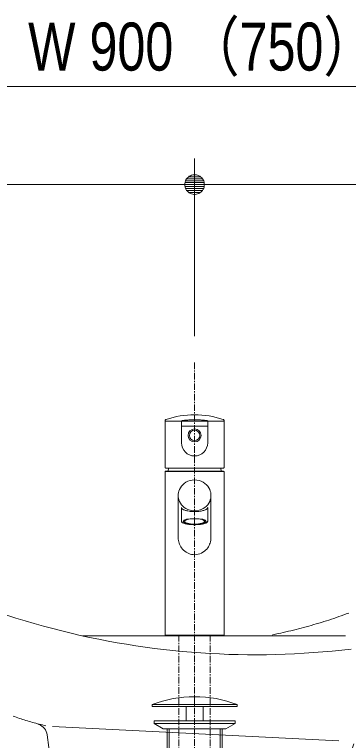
# Model space of a CAD drawing. Units: millimetres, scale not verified. Extents: x -6062 to 6062, y -3045 to 3045.
# Drawn here: x 350 to 605, y -1365 to -810 of the extents above; entities that cross this region are included whole.
import ezdxf
from ezdxf.enums import TextEntityAlignment as Align

# ---------------------------------------------------------------- set-up
doc = ezdxf.new("R2010")
doc.units = ezdxf.units.MM
doc.header["$LTSCALE"] = 20
doc.linetypes.add('CHAIN1', pattern=[8, 5, -1, 1, -1])
for name, color, linetype, lineweight in [('0-1_4給排水', 7, 'Continuous', 9), ('0-3_0', 7, 'Continuous', 9), ('0-4_2寸法-1', 7, 'Continuous', 9), ('0-6_5ボウル・キャビネット', 7, 'Continuous', 9)]:
    doc.layers.add(name, color=color, linetype=linetype, lineweight=lineweight)
doc.styles.add('ＭＳ Ｐゴシック', font='')
doc.styles.get('ＭＳ Ｐゴシック').set_extended_font_data('MS PGothic')

# ---------------------------------------------------------------- blocks, each defined once
blk = doc.blocks.new('グループ-6')
at = {"layer": '0-1_4給排水', "linetype": 'CHAIN1'}
blk.add_line((45500, -21520), (45500, -42300), dxfattribs=at)
at = {"layer": '0-1_4給排水'}
for p, q in [((45080, -27120), (45080, -27600)), ((45110, -27120), (45110, -27600)), ((45890, -27120), (45890, -27600)), ((45920, -27120), (45920, -27600))]:
    blk.add_line(p, q, dxfattribs=at)
for points in [[(44850, -26750), (46150, -26750), (46150, -26780), (44850, -26780)], [(45370, -26780), (45630, -26780), (45630, -27000), (45370, -27000)], [(44880, -27000), (46120, -27000), (46120, -27040), (44880, -27040)], [(45018.7, -27120), (44880, -27040), (46120, -27040), (45979.8, -27120)]]:
    blk.add_lwpolyline(points, close=True, dxfattribs=at)
blk.add_arc((45500, -28450.4), 1820.4, 69.08018, 110.91982, dxfattribs=at)
blk = doc.blocks.new('_Dot')
at = {"layer": '0-3_0'}
for p, q in [((-10, 0), (-20, 0)), ((9.78, 2), (-9.78, 2)), ((7.99, 6), (-7.99, 6)), ((9.16, -3.98), (-9.16, -3.98)), ((6, -7.98), (-6, -7.98))]:
    blk.add_line(p, q, dxfattribs=at)
for points in [[(10, 0), (9.92, 1.25), (9.69, 2.49), (9.3, 3.68), (8.76, 4.82), (8.09, 5.88), (7.29, 6.85), (6.37, 7.71), (5.36, 8.44), (4.26, 9.05), (3.09, 9.51), (1.87, 9.82), (0.63, 9.98), (-0.63, 9.98), (-1.87, 9.82), (-3.09, 9.51), (-4.26, 9.05), (-5.36, 8.44), (-6.37, 7.71), (-7.29, 6.85), (-8.09, 5.88), (-8.76, 4.82), (-9.3, 3.68), (-9.69, 2.49), (-9.92, 1.25), (-10, 0), (0, 0)], [(-10, 0), (-9.92, -1.25), (-9.69, -2.49), (-9.3, -3.68), (-8.76, -4.82), (-8.09, -5.88), (-7.29, -6.85), (-6.37, -7.71), (-5.36, -8.44), (-4.26, -9.05), (-3.09, -9.51), (-1.87, -9.82), (-0.63, -9.98), (0.63, -9.98), (1.87, -9.82), (3.09, -9.51), (4.26, -9.05), (5.36, -8.44), (6.37, -7.71), (7.29, -6.85), (8.09, -5.88), (8.76, -4.82), (9.3, -3.68), (9.69, -2.49), (9.92, -1.25), (10, 0), (0, 0)]]:
    blk.add_lwpolyline(points, close=True, dxfattribs=at)
blk = doc.blocks.new('グループ-25')
at = {"layer": '0-6_5ボウル・キャビネット'}
for p, q in [((47806.2, -25700), (43787.1, -25700)), ((43325.6, -27084.8), (47705.6, -27306.7))]:
    blk.add_line(p, q, dxfattribs=at)
for points in [[(44459.1, -25829.3), (44317.5, -25805.2), (44176, -25779.5), (44034.7, -25752.1), (43893.4, -25723), (43752.3, -25692.2), (43611.4, -25659.8), (43470.5, -25625.6), (43329.8, -25589.8), (43189.1, -25552.3), (43048.7, -25513.1), (42908.3, -25472.2), (42768.1, -25429.7), (42628, -25385.5)], [(47857.3, -25351.5), (47819.5, -25365.5), (47781.7, -25379.3), (47743.8, -25392.8), (47705.8, -25406.2), (47667.8, -25419.3), (47629.7, -25432.3), (47591.5, -25445), (47553.3, -25457.6), (47515, -25470), (47476.6, -25482.1), (47438.2, -25494.1), (47399.8, -25505.8), (47361.3, -25517.3), (47322.7, -25528.7), (47284.1, -25539.8), (47245.4, -25550.7), (47206.6, -25561.5), (47167.9, -25572), (47129, -25582.3), (47090.1, -25592.4), (47051.2, -25602.3), (47012.2, -25612), (46973.2, -25621.5), (46934.1, -25630.8), (46895, -25639.9), (46855.9, -25648.8), (46816.7, -25657.4), (46777.4, -25665.9), (46738.1, -25674.2), (46698.8, -25682.2), (46689.3, -25684.1)], [(47895.2, -25901.6), (47750.6, -25918), (47606.1, -25932.6), (47461.8, -25945.6), (47317.5, -25956.9), (47173.4, -25966.5), (47029.5, -25974.4), (46885.6, -25980.6), (46741.9, -25985.2), (46598.3, -25988.1), (46454.8, -25989.3), (46311.4, -25988.8), (46168.2, -25986.6), (46025.1, -25982.7), (45882.1, -25977.2), (45739.2, -25970), (45596.5, -25961.1), (45453.9, -25950.5), (45311.4, -25938.2), (45169.1, -25924.3), (45026.8, -25908.6), (44884.7, -25891.3), (44742.7, -25872.3), (44600.9, -25851.6), (44459.1, -25829.3)], [(42723.9, -26926.3), (42748.2, -26935.3), (42772.5, -26944.1), (42797, -26952.7), (42821.5, -26961.2), (42846.1, -26969.5), (42870.8, -26977.7), (42895.5, -26985.7), (42920.3, -26993.5), (42945.2, -27001.2), (42970.1, -27008.7), (42995.1, -27016), (43020.2, -27023.2), (43045.4, -27030.2), (43070.6, -27037), (43117.6, -27053.1)], [(43045.4, -27030.2), (43070.6, -27037), (43095.9, -27043.7), (43121.3, -27050.3), (43146.7, -27056.6), (43172.2, -27062.8), (43197.8, -27068.9), (43223.5, -27074.8)], [(43243.9, -27213.5), (43244, -27214.4), (43295.6, -27600), (47855.6, -27600), (47934.8, -27349.4), (47934.9, -27349)]]:
    blk.add_lwpolyline(points, dxfattribs=at)
blk.add_arc((43045.1, -27240.1), 200.6, 7.61486, 68.8244, dxfattribs=at)
blk = doc.blocks.new('グループ-50')
at = {"layer": '0-1_4給排水'}
for p, q in [((45050, -22409.4), (45050, -23125)), ((45950, -23125), (45950, -22409.4)), ((45700, -22495.4), (45300, -22495.4)), ((45950, -23186), (45050, -23186)), ((45060, -23135), (45940, -23135)), ((45095.1, -23180), (45099, -23135.3)), ((45904.9, -23180), (45901, -23135)), ((45950, -25690), (45050, -25690))]:
    blk.add_line(p, q, dxfattribs=at)
for points in [[(45944, -22415), (45500, -22415), (45056, -22415)], [(45300, -22749), (45300, -22415), (45300.4, -22413.9), (45301.8, -22412.6), (45304.2, -22411.4), (45308, -22410)], [(45308, -22410), (45311.8, -22409), (45316.6, -22408), (45322.3, -22406.9), (45329.2, -22405.8), (45337.2, -22404.7), (45346.3, -22403.7), (45356.6, -22402.7), (45368.2, -22401.7), (45381, -22400.8), (45395.2, -22399.9), (45410.7, -22399.2), (45427.2, -22398.5), (45444.5, -22398), (45462.6, -22397.6), (45481.2, -22397.4), (45500, -22397.3), (45518.8, -22397.4), (45537.3, -22397.6), (45555.3, -22398), (45572.7, -22398.5), (45589.1, -22399.2), (45604.3, -22399.9), (45618.3, -22400.8), (45631.2, -22401.7), (45642.8, -22402.6), (45653.4, -22403.7), (45662.7, -22404.7), (45670.8, -22405.8), (45677.6, -22406.9), (45683.4, -22407.9), (45688.2, -22409), (45692, -22410), (45695.8, -22411.4), (45698.2, -22412.6), (45699.6, -22413.9), (45700, -22415), (45700, -22749)], [(45250, -23553), (45250.9, -23532.4), (45254.1, -23510.2), (45260, -23486.6), (45269.2, -23461.8), (45282.4, -23436.3), (45300, -23410.8), (45319, -23389.5), (45341.6, -23369.6), (45367.9, -23351.7), (45397.6, -23336.8), (45430, -23325.4), (45464.5, -23318.4), (45500, -23316), (45535.5, -23318.4), (45570, -23325.4), (45602.4, -23336.8), (45632.1, -23351.7), (45658.4, -23369.6), (45681, -23389.5), (45700, -23410.8), (45717.6, -23436.3), (45730.8, -23461.8), (45740, -23486.6), (45745.9, -23510.2), (45749.1, -23532.4), (45750, -23553), (45750, -24200), (45749.3, -24218.7), (45747.2, -24238.7), (45743.2, -24259.9), (45737.1, -24282.1), (45730.5, -24300.1), (45722.3, -24318.4), (45712.2, -24336.9), (45700, -24355.3), (45685.4, -24373.6), (45668.6, -24391.1), (45649.5, -24407.4), (45628.2, -24422.2)], [(45628.2, -24422.2), (45604.9, -24434.9), (45580.3, -24445.1), (45554.3, -24452.6), (45527.4, -24457.3), (45500, -24458.8), (45476.7, -24457.7), (45453.7, -24454.3), (45431.3, -24448.9), (45409.8, -24441.4), (45389.4, -24432.1), (45370.2, -24421.2), (45349.4, -24406.6), (45330.7, -24390.5), (45314.3, -24373.3), (45300, -24355.3), (45287.6, -24336.6), (45277.4, -24317.8), (45269.1, -24299.1), (45262.5, -24280.8), (45257.5, -24263), (45253.1, -24240.7), (45250.7, -24219.7), (45250, -24200), (45250, -23547.8)], [(45750, -23553), (45749.1, -23573.5), (45745.9, -23595.7), (45740, -23619.3), (45730.8, -23644.1), (45717.6, -23669.6), (45700, -23695.1), (45681, -23716.4), (45658.4, -23736.3), (45632.1, -23754.2), (45602.4, -23769.1), (45570, -23780.5), (45535.5, -23787.5), (45500, -23789.9), (45464.5, -23787.5), (45430, -23780.5), (45397.6, -23769.1), (45367.9, -23754.2), (45341.6, -23736.3), (45319, -23716.4), (45300, -23695.1), (45282.4, -23669.6), (45269.2, -23644.1), (45260, -23619.3), (45254.1, -23595.7), (45250.9, -23573.5), (45250, -23553)], [(45300.4, -23742.1), (45300, -23738.1), (45300, -23948.7), (45300.4, -23952), (45301.8, -23955.5), (45304.2, -23959.3), (45308, -23963.2), (45311.8, -23966.2), (45316.6, -23969.3), (45322.4, -23972.4), (45329.2, -23975.6), (45337.3, -23978.8), (45346.6, -23981.9), (45357.2, -23984.9), (45368.8, -23987.7), (45381.7, -23990.4), (45395.7, -23992.8), (45410.9, -23995), (45427.3, -23996.9), (45444.7, -23998.4), (45462.7, -23999.5), (45481.2, -24000.2), (45500, -24000.4), (45518.8, -24000.2), (45537.4, -23999.5), (45555.5, -23998.4), (45572.8, -23996.9), (45589.3, -23995), (45604.8, -23992.8), (45619, -23990.3), (45631.8, -23987.6), (45643.4, -23984.7), (45653.7, -23981.8), (45662.8, -23978.7), (45670.8, -23975.6), (45677.7, -23972.4), (45683.4, -23969.3), (45688.2, -23966.2), (45692, -23963.2), (45695.8, -23959.3)], [(45304.2, -23750.7), (45301.8, -23746.3), (45300.4, -23742.1)], [(45695.8, -23959.3), (45698.2, -23955.5), (45699.6, -23952), (45700, -23948.7), (45700, -23738.1), (45699.6, -23742.1), (45698.2, -23746.3), (45695.8, -23750.7), (45692, -23755.3), (45687.9, -23759.2), (45682.8, -23763.1), (45676.5, -23767.1), (45668.9, -23771), (45660, -23775), (45650.4, -23778.6), (45639.6, -23782.2), (45627.5, -23785.5), (45614.1, -23788.6), (45599.6, -23791.4), (45583.9, -23793.9), (45564.3, -23796.4), (45543.5, -23798.1), (45521.9, -23799.2), (45500, -23799.6), (45477.7, -23799.2), (45455.8, -23798.1), (45434.6, -23796.2), (45414.7, -23793.7), (45396.1, -23790.7), (45382.7, -23787.9), (45370.4, -23784.9), (45359.1, -23781.8), (45349, -23778.4), (45340, -23775), (45331.1, -23771), (45323.5, -23767.1), (45317.2, -23763.1), (45312.1, -23759.2), (45308, -23755.3), (45304.2, -23750.7)]]:
    blk.add_lwpolyline(points, dxfattribs=at)
blk.add_lwpolyline([(45500, -23180), (45056, -23180), (45050, -23186), (45050, -25690), (45060, -25700), (45940, -25700), (45950, -25690), (45950, -23186), (45944, -23180)], close=True, dxfattribs=at)
at = {"layer": '0-1_4給排水', "linetype": 'CHAIN1'}
for points in [[(45260, -28038.9), (45260, -27546.5), (45260, -25700)], [(45740, -28038.9), (45740, -27546.5), (45740, -25700)]]:
    blk.add_lwpolyline(points, dxfattribs=at)
at = {"layer": '0-1_4給排水'}
for centre, radius in [((45500, -22635), 100), ((45500, -22635.2), 80)]:
    blk.add_circle(centre, radius, dxfattribs=at)
for centre, radius, start, end in [((45070, -22409.4), 20, 144.07763, 180), ((45056, -22421), 6, 134.99997, 180), ((45056, -22421), 6, 90, 135), ((45070, -22409.4), 20, 108.15528, 144.07763), ((45500, -23720.7), 1400, 90, 108.15533), ((45500, -23720.7), 1400, 71.84462, 90), ((45930, -22409.4), 20, 35.92229, 71.84461), ((45944, -22421), 6, 44.99997, 90), ((45930, -22409.4), 20, 0, 35.92211), ((45944, -22421), 6, 0, 44.99998), ((45500, -22749), 200, 180, 270), ((45500, -22749), 200, 270, 0), ((45060, -23125), 10, 180, 224.99998), ((45060, -23125), 10, 224.99997, 270), ((45940, -23125), 10, 270, 315), ((45940, -23125), 10, 314.99997, 0)]:
    blk.add_arc(centre, radius, start, end, dxfattribs=at)
for major_axis, ratio in [((175, 0), 0.257265), ((155, 0), 0.258819)]:
    blk.add_ellipse((45500, -23949.7), major_axis=major_axis, ratio=ratio, dxfattribs=at)

msp = doc.modelspace()

# ---------------------------------------------------------------- linework, layer by layer
at = {"layer": '0-4_2寸法-1'}
for p, q in [((922.49, -865), (52.51, -865)), ((487.5, -1056), (487.5, -920)), ((487.5, -1056), (487.5, -920)), ((52.51, -940), (472.49, -940)), ((922.49, -940), (502.51, -940))]:
    msp.add_line(p, q, dxfattribs=at)

# ---------------------------------------------------------------- block references
at = {"layer": '0-1_4給排水', "xscale": 0.05, "yscale": 0.05}
for name in ['グループ-6', 'グループ-50']:
    msp.add_blockref(name, (-1787.5, 0), dxfattribs=at)
at = {"layer": '0-4_2寸法-1', "xscale": 0.7503418, "yscale": 0.7503418}
msp.add_blockref('_Dot', (487.5, -940), dxfattribs=at)
at = {"layer": '0-4_2寸法-1', "xscale": 0.7503418, "yscale": 0.7503418, "rotation": 180}
msp.add_blockref('_Dot', (487.5, -940), dxfattribs=at)
at = {"layer": '0-6_5ボウル・キャビネット', "xscale": 0.05, "yscale": 0.05}
msp.add_blockref('グループ-25', (-1787.5, 0), dxfattribs=at)

# ---------------------------------------------------------------- texts
at = {"layer": '0-4_2寸法-1', "style": 'ＭＳ Ｐゴシック', "width": 0.8}
msp.add_text('W 900 （750）', height=36.69, dxfattribs=at).set_placement((360.23, -863.81), align=Align.BOTTOM_LEFT)

doc.saveas('drawing.dxf')
